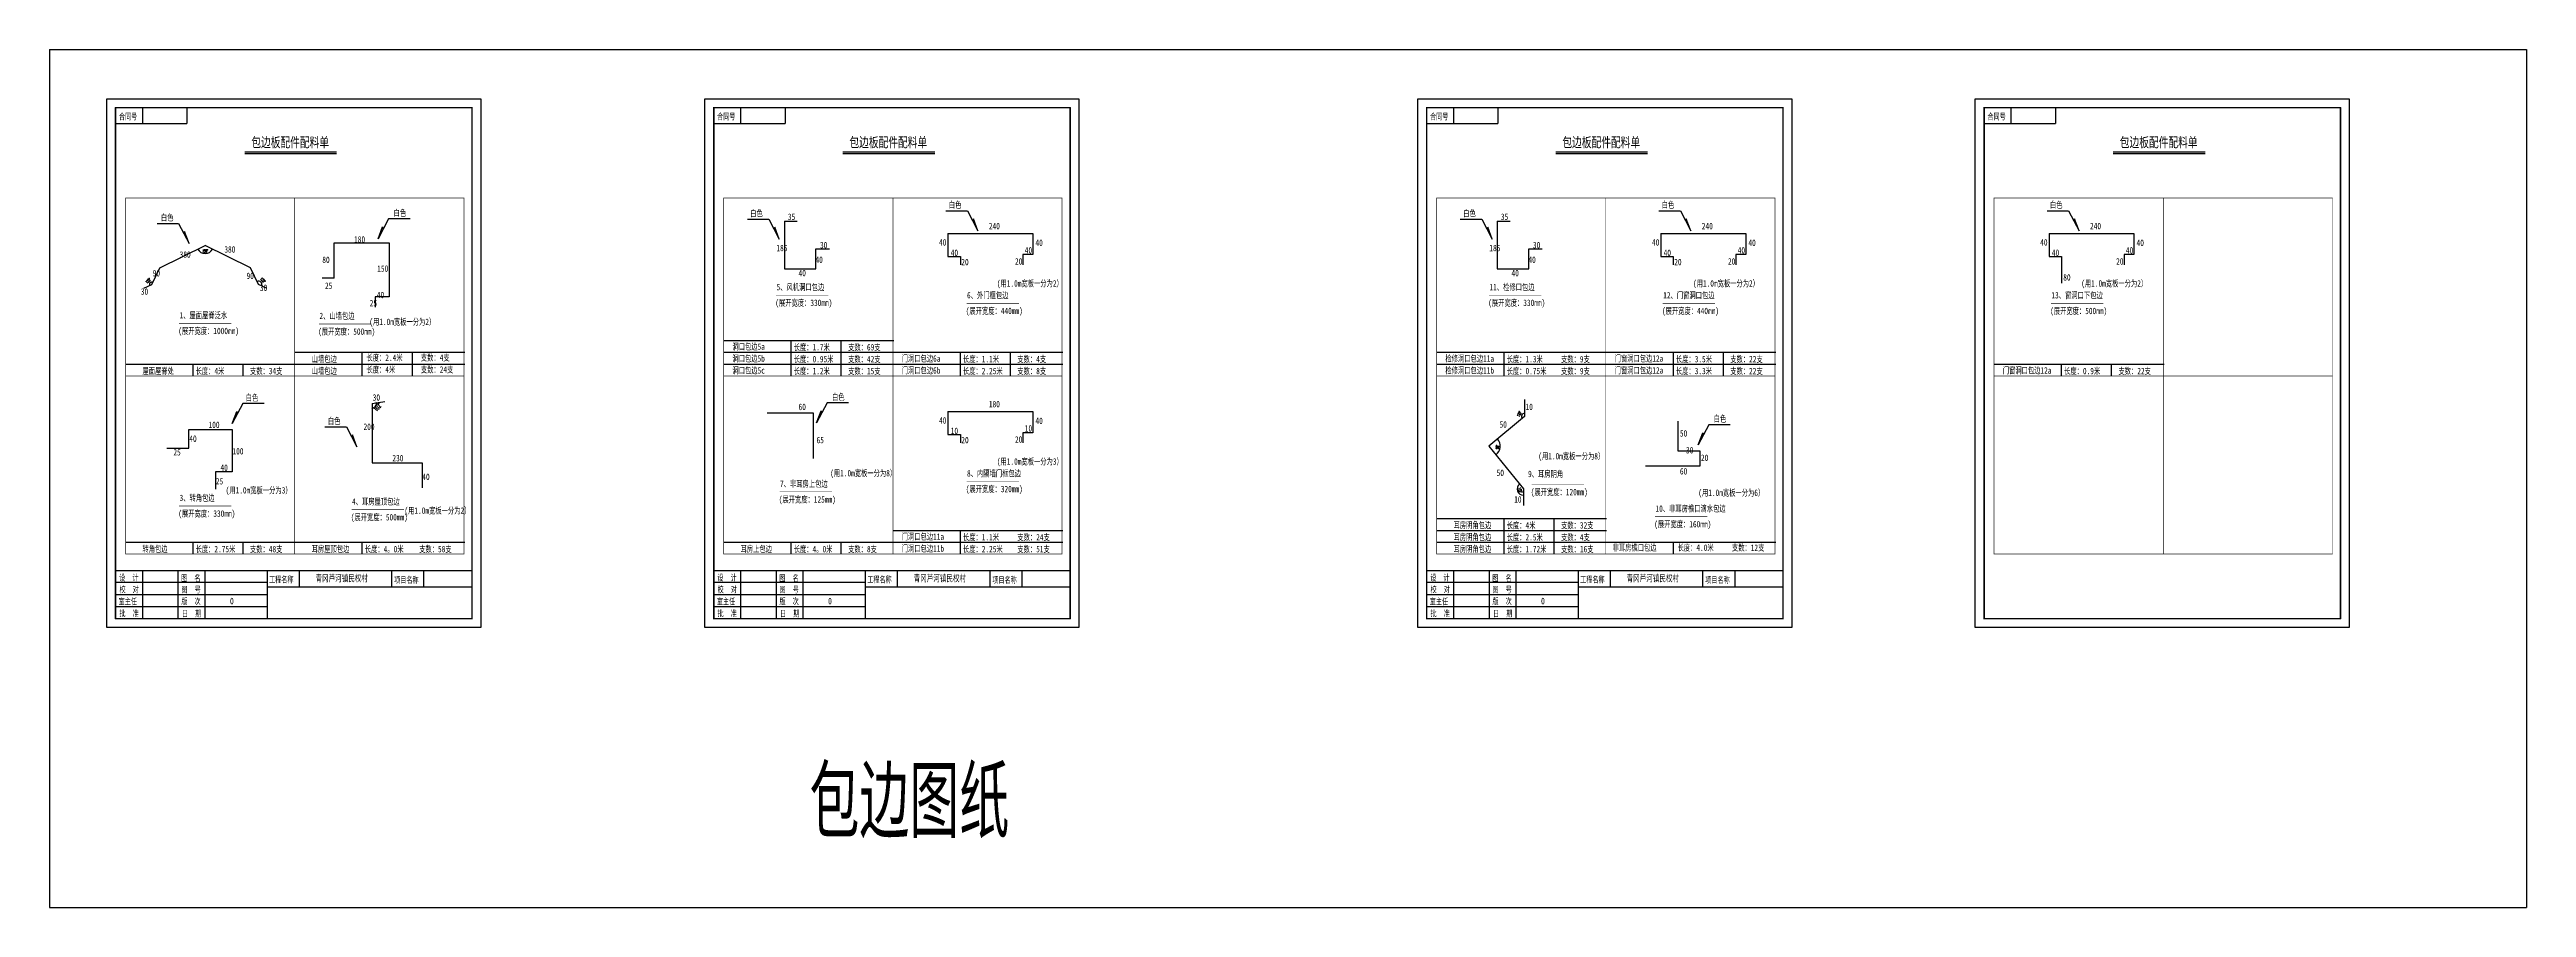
# Model space of a CAD drawing. Extents: x -472275 to 124489, y 67522 to 154054.
# Drawn here: x -125282 to 124489, y 67522 to 154054 of the extents above; entities that cross this region are included whole.
import ezdxf

# ---------------------------------------------------------------- set-up
doc = ezdxf.new("R2010")
doc.units = 0
doc.header["$LTSCALE"] = 1000
doc.header["$MEASUREMENT"] = 0
for name, color, linetype in [('AXIS_TEXT', 7, 'Continuous'), ('PUB_TEXT', 7, 'Continuous'), ('中粗线', 7, 'Continuous'), ('围护', 7, 'Continuous')]:
    doc.layers.add(name, color=color, linetype=linetype)
doc.layers.add('文本', color=3, linetype='Continuous', lineweight=0)
doc.styles.add('_TCH_DIM_T3', font='SIMPLEX.shx', dxfattribs={"width": 0.5, "bigfont": 'GBCBIG.shx'})
doc.styles.add('HDBZ3', font='', dxfattribs={"width": 0.7, "height": 2.5})
doc.styles.add('STYLE1', font='', dxfattribs={"width": 0.7, "height": 2.5})
doc.styles.add('TSSD_Label', font='Tssdeng.shx', dxfattribs={"width": 0.7, "bigfont": 'hztxt.shx'})
doc.styles.get('HDBZ3').set_extended_font_data('FangSong_GB2312')
doc.styles.get('STYLE1').set_extended_font_data('SimSun')

# ---------------------------------------------------------------- blocks, each defined once
blk = doc.blocks.new('_ArchTick')
at = {"color": 0, "linetype": 'ByBlock', "const_width": 0.4}
blk.add_lwpolyline([(-0.5, -0.5), (0.5, 0.5)], dxfattribs=at)

msp = doc.modelspace()

# ---------------------------------------------------------------- linework, layer by layer
at = {"color": 2}
for p, q in [((-125281.9, 154053.7), (-125281.9, 67522.1)), ((-125281.9, 154053.7), (57107.9, 154053.7)), ((57107.9, 154053.7), (124488.8, 154053.7)), ((124488.8, 154053.7), (124488.8, 67522.1)), ((-51183.2, 136734.7), (-51183.2, 131938)), ((-51183.2, 136734.7), (-49877.3, 136734.7)), ((-34690.3, 135491.5), (-34690.3, 133177)), ((-34690.3, 135491.5), (-26131.2, 135491.5)), ((-26131.2, 135491.5), (-26131.2, 133369.8)), ((20709.1, 136734.7), (20709.1, 131938)), ((20709.1, 136734.7), (22015, 136734.7)), ((37202, 135491.5), (37202, 133177)), ((37202, 135491.5), (45761.2, 135491.5)), ((45761.2, 135491.5), (45761.2, 133369.8)), ((76348.3, 135491.5), (76348.3, 133177)), ((76348.3, 135491.5), (84907.5, 135491.5)), ((84907.5, 135491.5), (84907.5, 133369.8)), ((-114147.5, 132031.2), (-109586.8, 134296)), ((-105026, 132031.2), (-109586.8, 134296)), ((-96582.6, 130981.4), (-96582.6, 134561.2)), ((-96582.6, 134561.2), (-91046.5, 134561.2)), ((-91046.5, 134561.2), (-91046.5, 129125.2)), ((-48014.5, 131938), (-48014.5, 133939.8)), ((-48014.5, 133939.8), (-46645.7, 133939.8)), ((-34690.3, 133177), (-33435.4, 133177)), ((-33435.4, 133177), (-33435.4, 132341.2)), ((-26131.2, 133369.8), (-27128.7, 133369.8)), ((-27128.7, 133369.8), (-27128.7, 132341.2)), ((23877.8, 131938), (23877.8, 133939.8)), ((23877.8, 133939.8), (25246.6, 133939.8)), ((37202, 133177), (38456.9, 133177)), ((38456.9, 133177), (38456.9, 132341.2)), ((45761.2, 133369.8), (44763.7, 133369.8)), ((44763.7, 133369.8), (44763.7, 132341.2)), ((76348.3, 133177), (77603.2, 133177)), ((77603.2, 133177), (77603.2, 132341.2)), ((77603.2, 133177), (77603.2, 130498.4)), ((84907.5, 133369.8), (83910, 133369.8)), ((83910, 133369.8), (83910, 132341.2)), ((-115774.5, 129979.5), (-114974.3, 130352.5)), ((-114974.3, 130352.5), (-114147.5, 132031.2)), ((-104199.2, 130352.5), (-105026, 132031.2)), ((-103399.1, 129979.5), (-104199.2, 130352.5)), ((-96582.6, 130981.4), (-97800, 130981.4)), ((-51183.2, 131938), (-48014.5, 131938)), ((20709.1, 131938), (23877.8, 131938)), ((-91046.5, 129125.2), (-92430.6, 129125.2)), ((-92430.6, 129125.2), (-92430.6, 128083.4)), ((-92760.8, 118364.4), (-91474, 118570.4)), ((-92760.8, 118364.4), (-92760.8, 112360)), ((-52912.1, 117417.1), (-48267, 117417.1)), ((-48267, 117417.1), (-48267, 112799.2)), ((-34690.3, 117528.9), (-34690.3, 115214.4)), ((-34690.3, 117528.9), (-26131.2, 117528.9)), ((-26131.2, 117528.9), (-26131.2, 115407.3)), ((23461.7, 118748.3), (23461.7, 117035.1)), ((-111250.8, 113862), (-111250.8, 115723.8)), ((-111250.8, 115723.8), (-106876.3, 115723.8)), ((-106876.3, 115723.8), (-106876.3, 111472.7)), ((-34690.3, 115214.4), (-33435.4, 115214.4)), ((-33435.4, 115214.4), (-33435.4, 114378.6)), ((-26131.2, 115407.3), (-27128.7, 115407.3)), ((-27128.7, 115407.3), (-27128.7, 114378.6)), ((23461.7, 117035.1), (19859.6, 114054.7)), ((38910, 116579), (38910, 113561.7)), ((-113449.4, 113862), (-111250.8, 113862)), ((19859.6, 114054.7), (23354.2, 109729.2)), ((38910, 113561.7), (41131.8, 113561.7)), ((41131.8, 113561.7), (41131.8, 112035.7)), ((-106876.3, 111472.7), (-108557.2, 111472.7)), ((-108557.2, 111472.7), (-108557.2, 109713.1)), ((-92760.8, 112360), (-87715.2, 112360)), ((-87715.2, 112360), (-87715.2, 109848)), ((41131.8, 112035.7), (35667, 112035.7)), ((41131.8, 112035.7), (37563, 112035.7)), ((23354.2, 109729.2), (23354.2, 108056.7)), ((-125281.9, 67522.1), (57107.9, 67522.1)), ((57107.9, 67522.1), (124488.8, 67522.1))]:
    msp.add_line(p, q, dxfattribs=at)
for p, q in [((-115920.8, 148197.1), (-115920.8, 146580.5)), ((-111430.2, 148197.1), (-111430.2, 146580.5)), ((-55604.7, 148197.1), (-55604.7, 146580.5)), ((-51114, 148197.1), (-51114, 146580.5)), ((16287.6, 148197.1), (16287.6, 146580.5)), ((20778.3, 148197.1), (20778.3, 146580.5)), ((72498.4, 148197.1), (72498.4, 146580.5)), ((76989, 148197.1), (76989, 146580.5)), ((-118615.2, 146580.5), (-111430.2, 146580.5)), ((-58299.1, 146580.5), (-51114, 146580.5)), ((13593.2, 146580.5), (20778.3, 146580.5)), ((69804, 146580.5), (76989, 146580.5)), ((-118615.2, 101494.5), (-82690.1, 101494.5)), ((-103347, 100282), (-118615.2, 100282)), ((-115920.8, 101494.5), (-115920.8, 96644.6)), ((-112328.3, 101494.5), (-112328.3, 96644.6)), ((-109633.9, 101494.5), (-109633.9, 96644.6)), ((-103347, 101494.5), (-103347, 96644.6)), ((-100113.8, 101494.5), (-100113.8, 99877.9)), ((-90794.5, 101494.5), (-90794.5, 99877.9)), ((-87561.3, 101494.5), (-87561.3, 99877.9)), ((-58299.1, 101494.5), (-22374, 101494.5)), ((-43030.9, 100282), (-58299.1, 100282)), ((-55604.7, 101494.5), (-55604.7, 96644.6)), ((-52012.2, 101494.5), (-52012.2, 96644.6)), ((-49317.8, 101494.5), (-49317.8, 96644.6)), ((-43030.9, 101494.5), (-43030.9, 96644.6)), ((-39797.6, 101494.5), (-39797.6, 99877.9)), ((-30478.4, 101494.5), (-30478.4, 99877.9)), ((-27245.1, 101494.5), (-27245.1, 99877.9)), ((13593.2, 101494.5), (49518.3, 101494.5)), ((28861.4, 100282), (13593.2, 100282)), ((16287.6, 101494.5), (16287.6, 96644.6)), ((19880.1, 101494.5), (19880.1, 96644.6)), ((22574.5, 101494.5), (22574.5, 96644.6)), ((28861.4, 101494.5), (28861.4, 96644.6)), ((32094.7, 101494.5), (32094.7, 99877.9)), ((41413.9, 101494.5), (41413.9, 99877.9)), ((44647.2, 101494.5), (44647.2, 99877.9)), ((-103347, 99069.5), (-118615.2, 99069.5)), ((-103347, 97857.1), (-118615.2, 97857.1)), ((-103347, 99877.9), (-82690.1, 99877.9)), ((-43030.9, 99069.5), (-58299.1, 99069.5)), ((-43030.9, 97857.1), (-58299.1, 97857.1)), ((-43030.9, 99877.9), (-22374, 99877.9)), ((28861.4, 99069.5), (13593.2, 99069.5)), ((28861.4, 97857.1), (13593.2, 97857.1)), ((28861.4, 99877.9), (49518.3, 99877.9))]:
    msp.add_line(p, q)
for points in [[(-119513.3, 149095.2), (-81792, 149095.2), (-81792, 95746.5), (-119513.3, 95746.5)], [(-59197.2, 149095.2), (-21475.8, 149095.2), (-21475.8, 95746.5), (-59197.2, 95746.5)], [(12695.1, 149095.2), (50416.5, 149095.2), (50416.5, 95746.5), (12695.1, 95746.5)], [(68905.8, 149095.2), (106627.2, 149095.2), (106627.2, 95746.5), (68905.8, 95746.5)]]:
    msp.add_lwpolyline(points, close=True, dxfattribs=at)
at = {"color": 1, "const_width": 143.7}
for points in [[(-118615.2, 148197.1), (-118615.2, 96644.6), (-82690.1, 96644.6), (-82690.1, 148197.1), (-118615.2, 148197.1)], [(-58299.1, 148197.1), (-58299.1, 96644.6), (-22374, 96644.6), (-22374, 148197.1), (-58299.1, 148197.1)], [(13593.2, 148197.1), (13593.2, 96644.6), (49518.3, 96644.6), (49518.3, 148197.1), (13593.2, 148197.1)], [(69804, 148197.1), (69804, 96644.6), (105729.1, 96644.6), (105729.1, 148197.1), (69804, 148197.1)]]:
    msp.add_lwpolyline(points, dxfattribs=at)
at = {"color": 1}
for points in [[(-118615.2, 148197.1), (-82690.1, 148197.1), (-82690.1, 96644.6), (-118615.2, 96644.6)], [(-58299.1, 148197.1), (-22374, 148197.1), (-22374, 96644.6), (-58299.1, 96644.6)], [(13593.2, 148197.1), (49518.3, 148197.1), (49518.3, 96644.6), (13593.2, 96644.6)], [(69804, 148197.1), (105729.1, 148197.1), (105729.1, 96644.6), (69804, 96644.6)]]:
    msp.add_lwpolyline(points, close=True, dxfattribs=at)
at = {"color": 0}
for points in [[(-34891.4, 137795.9), (-32725.4, 137795.8), (-31669.3, 135777.1), (-32125, 136987.5), (-32141.5, 136679.7)], [(37000.9, 137795.9), (39166.9, 137795.8), (40223, 135777.1), (39767.3, 136987.5), (39750.8, 136679.7)], [(76147.2, 137795.9), (78313.3, 137795.8), (79369.3, 135777.1), (78913.6, 136987.5), (78897.1, 136679.7)], [(-114434.8, 136517.4), (-112268.8, 136517.4), (-111212.8, 134498.6), (-111668.5, 135709), (-111684.9, 135401.2)], [(-88927, 136978.6), (-91093, 136978.6), (-92149, 134959.8), (-91693.3, 136170.2), (-91676.9, 135862.4)], [(-54912.8, 136941.8), (-52746.8, 136941.8), (-51690.7, 134923.1), (-52146.4, 136133.5), (-52162.9, 135825.7)], [(16979.5, 136941.8), (19145.5, 136941.8), (20201.6, 134923.1), (19745.9, 136133.5), (19729.4, 135825.7)], [(-103631.8, 118337.6), (-105797.8, 118337.6), (-106853.9, 116318.8), (-106398.2, 117529.2), (-106381.7, 117221.4)], [(-44705.1, 118405.1), (-46871.1, 118405), (-47927.2, 116386.3), (-47471.5, 117596.7), (-47455, 117288.9)], [(-97508.6, 115988.3), (-95342.6, 115988.2), (-94286.5, 113969.5), (-94742.2, 115179.9), (-94758.7, 114872.1)], [(44199, 116217.2), (42033, 116217.1), (40976.9, 114198.4), (41432.6, 115408.8), (41449.1, 115101)]]:
    msp.add_lwpolyline(points, dxfattribs=at)
for points, const_width in [([(-52009.4, 129272.1), (-46740.9, 129272.1)], 50), ([(-32802.1, 128452.4), (-27533.7, 128452.4)], 50), ([(19883, 129272.1), (25151.4, 129272.1)], 50), ([(37400.5, 128452.4), (42669, 128452.4)], 50), ([(76546.9, 128452.4), (81815.3, 128452.4)], 50), ([(-112211.8, 126433.7), (-106943.4, 126433.7)], 50), ([(-98103, 126368.7), (-92834.5, 126368.7)], 50), ([(-32802.1, 110489.9), (-27533.7, 110489.9)], 50), ([(24173.1, 110183.1), (29441.6, 110183.1)], 50), ([(-112211.8, 108014.1), (-106943.4, 108014.1)], 50), ([(-94816.2, 107640.7), (-89547.7, 107640.7)], 50), ([(-51657.5, 109439.3), (-46389, 109439.3)], 50), ([(36622.1, 106939.2), (41890.6, 106939.2)], 50), ([(-118615.2, 101494.5), (-82690.1, 101494.5)], 71.9), ([(-58299.1, 101494.5), (-22374, 101494.5)], 71.9), ([(13593.2, 101494.5), (49518.3, 101494.5)], 71.9)]:
    msp.add_lwpolyline(points, dxfattribs=dict(const_width=const_width))
for centre, radius, start, end in [((-109586.8, 134296), 826.1, 206.408809, 333.591191), ((-114974.3, 130352.5), 239.7, 63.777921, 204.995675), ((-104199.2, 130352.5), 337.2, 335.004325, 116.222079), ((-92760.8, 118364.4), 445.4, 270, 13.61432), ((23461.7, 117035.1), 316, 90, 219.60506), ((19859.6, 114054.7), 1140.1, 308.935135, 39.60506), ((23354.2, 109729.2), 634.1, 128.935135, 270)]:
    msp.add_arc(centre, radius, start, end)
at = {"layer": 'AXIS_TEXT', "const_width": 63.5}
for points in [[(-117619.6, 139085.6), (-117619.1, 103160.5), (-83490.3, 103160.5), (-83490.8, 139085.6)], [(-57303.5, 139085.6), (-57302.9, 103160.5), (-23174.1, 103160.5), (-23174.7, 139085.6)], [(14588.8, 139085.6), (14589.4, 103160.5), (48718.2, 103160.5), (48717.6, 139085.6)], [(70799.6, 139085.6), (70800.1, 103160.5), (104928.9, 103160.5), (104928.4, 139085.6)]]:
    msp.add_lwpolyline(points, close=True, dxfattribs=at)
for points in [[(-100555.2, 139085.6), (-100554.7, 103160.5)], [(-40239.1, 139085.6), (-40238.5, 103160.5)], [(31653.2, 139085.6), (31653.8, 103160.5)], [(87864, 139085.6), (87864.5, 103160.5)], [(-117619.3, 121123.1), (-83490.5, 121123.1)], [(-57303.2, 121123.1), (-23174.4, 121123.1)], [(14589.1, 121123.1), (48717.9, 121123.1)], [(70799.8, 121123.1), (104928.6, 121123.1)], [(-117619.3, 103160.5), (-83490.5, 103160.5)], [(-57303.2, 103160.5), (-23174.4, 103160.5)], [(14589.1, 103160.5), (48717.9, 103160.5)]]:
    msp.add_lwpolyline(points, dxfattribs=at)
at = {"layer": '中粗线'}
for p, q in [((-105596, 143720.8), (-96338.3, 143720.8)), ((-105596, 143565.1), (-96338.3, 143565.1)), ((-45279.8, 143720.8), (-36022.2, 143720.8)), ((-45279.8, 143565.1), (-36022.2, 143565.1)), ((26612.5, 143720.8), (35870.1, 143720.8)), ((26612.5, 143565.1), (35870.1, 143565.1)), ((82823.2, 143720.8), (92080.8, 143720.8)), ((82823.2, 143565.1), (92080.8, 143565.1))]:
    msp.add_line(p, q, dxfattribs=at)
at = {"layer": '围护', "color": 5, "ltscale": 2}
for p, q in [((-100566, 123522.3), (-83408.8, 123522.5)), ((-93778, 123522.4), (-93778, 122322.2)), ((-88729.9, 123522.4), (-88729.9, 122322.2)), ((-57314.2, 124722.2), (-40157.1, 124722.5)), ((-57314.2, 123522), (-40157.1, 123522.3)), ((-50526.2, 124722.3), (-50526.2, 123522.1)), ((-50526.2, 123522.1), (-50526.2, 122321.9)), ((-45478.2, 124722.4), (-45478.2, 123522.2)), ((-45478.2, 123522.2), (-45478.2, 122322)), ((-40249.8, 123522.3), (-23092.7, 123522.5)), ((-40249.8, 123522.1), (-23092.7, 123522.3)), ((-40249.6, 123521.7), (-23092.4, 123521.9)), ((-33461.8, 123522.4), (-33461.8, 122322.2)), ((-33461.8, 123522.2), (-33461.8, 122322)), ((-33461.6, 123521.8), (-33461.6, 122321.6)), ((-28413.8, 123522.4), (-28413.8, 122322.2)), ((14577.8, 123522.1), (31734.9, 123522.3)), ((14578.1, 123521.7), (31735.2, 123521.9)), ((21365.8, 123522.2), (21365.8, 122322)), ((21366.1, 123521.8), (21366.1, 122321.6)), ((31642.5, 123520.7), (48799.6, 123521)), ((38430.5, 123520.8), (38430.5, 122320.6)), ((43478.5, 123520.9), (43478.5, 122320.7)), ((-117630.4, 122321.8), (-100473.2, 122322.1)), ((-110842.4, 122321.9), (-110842.4, 121121.7)), ((-105794.3, 122322), (-105794.3, 121121.8)), ((-100566, 122322.1), (-83408.8, 122322.3)), ((-93778, 122322.2), (-93778, 121122)), ((-88729.9, 122322.2), (-88729.9, 121122.1)), ((-57314.2, 122321.8), (-40157.1, 122322.1)), ((-50526.2, 122321.9), (-50526.2, 121121.7)), ((-45478.2, 122322), (-45478.2, 121121.8)), ((-40249.8, 122322.5), (-23092.7, 122322.7)), ((-40249.8, 122322.1), (-23092.7, 122322.3)), ((-40249.6, 122322.1), (-23092.4, 122322.3)), ((-33461.8, 122322.6), (-33461.8, 121122.4)), ((-33461.8, 122322.2), (-33461.8, 121122)), ((-33461.6, 122322.2), (-33461.6, 121122)), ((-28413.8, 122322.2), (-28413.8, 121122)), ((14577.8, 122322.5), (31734.9, 122322.7)), ((14578.1, 122322.1), (31735.2, 122322.3)), ((21365.8, 122322.6), (21365.8, 121122.4)), ((21366.1, 122322.2), (21366.1, 121122)), ((31642.5, 122321.8), (48799.6, 122322.1)), ((38430.5, 122321.9), (38430.5, 121121.7)), ((43478.5, 122322), (43478.5, 121121.8)), ((70788.8, 122321.8), (87945.9, 122322.1)), ((77576.8, 122321.9), (77576.8, 121121.7)), ((82624.9, 122322), (82624.9, 121121.8)), ((-40249.8, 105559.5), (-23092.7, 105559.8)), ((-40249.6, 105559.1), (-23092.4, 105559.4)), ((-33461.8, 105559.6), (-33461.8, 104359.4)), ((-33461.6, 105559.2), (-33461.6, 104359)), ((14578.3, 106759), (31735.5, 106759.2)), ((14578.3, 105559.5), (31735.5, 105559.7)), ((21366.3, 106759.1), (21366.3, 105558.9)), ((21366.3, 105559.6), (21366.3, 104359.4)), ((26414.4, 106759.2), (26414.4, 105559)), ((26414.4, 105559.6), (26414.4, 104359.4)), ((-117630.1, 104359.9), (-100473, 104360.2)), ((-110842.1, 104360), (-110842.1, 103159.8)), ((-105794, 104360.1), (-105794, 103159.9)), ((-100566, 104359.9), (-83408.8, 104360.2)), ((-93778, 104360), (-93778, 103159.8)), ((-57314, 104359.9), (-40156.8, 104360.2)), ((-50526, 104360), (-50526, 103159.8)), ((-45477.9, 104360.1), (-45477.9, 103159.9)), ((-40249.8, 104359.9), (-23092.7, 104360.2)), ((-40249.6, 104359.5), (-23092.4, 104359.8)), ((-33461.8, 104360), (-33461.8, 103159.8)), ((-33461.6, 104359.6), (-33461.6, 103159.4)), ((14578.3, 104359.9), (31735.5, 104360.2)), ((21366.3, 104360), (21366.3, 103159.8)), ((26414.4, 104360.1), (26414.4, 103159.9)), ((31642.5, 104359.9), (48799.6, 104360.2)), ((38430.5, 104360), (38430.5, 103159.8))]:
    msp.add_line(p, q, dxfattribs=at)

# ---------------------------------------------------------------- block references
at = {"yscale": 100, "zscale": 100}
for p, xscale, rotation in [((-110326.7, 133928.6), 99.99999999999716, 116.4088089181512), ((-108846.9, 133928.6), 99.99999999999716, 63.59119108184882), ((-115191.6, 130251.2), 99.999999999999, 294.9956754857343), ((-114868.4, 130567.6), 99.99999999999223, 333.7779212280317), ((-104348.2, 130655), 99.99999999999223, 206.2220787719683), ((-103893.6, 130210), 99.999999999999, 245.0043245142657), ((-92760.8, 117919.1), 100, 180), ((-92327.9, 118469.3), 99.99999999999325, 103.6143203278769), ((23218.2, 116833.7), 100.0000000000058, 309.6050603726329), ((-88134.1, 112360), 100, 90), ((20576.1, 113167.9), 99.99999999999245, 218.9351351957119), ((20738, 114781.5), 100.0000000000058, 129.6050603726329), ((22955.8, 110222.4), 99.99999999999245, 38.93513519571187)]:
    msp.add_blockref('_ArchTick', p, dxfattribs=dict(at, xscale=xscale, rotation=rotation))
at = {"xscale": 100, "yscale": 100, "zscale": 100}
for p in [(23461.7, 117351.1), (23354.2, 109095.1)]:
    msp.add_blockref('_ArchTick', p, dxfattribs=at)

# ---------------------------------------------------------------- texts
at = {"style": 'HDBZ3', "width": 0.7}
for s, p in [('合同号', (-118281.3, 146985.9)), ('合同号', (-57965.2, 146985.9)), ('合同号', (13927.1, 146985.9)), ('合同号', (70137.8, 146985.9)), (' 校  对', (-118591.2, 99287.1)), ('设  计', (-118255.5, 100470.2)), ('图  名', (-112008.5, 100425.1)), ('图  号', (-111992, 99260.5)), ('工程名称', (-103143.2, 100286.7)), ('项目名称', (-90529.2, 100242.8)), (' 校  对', (-58275, 99287.1)), ('设  计', (-57939.4, 100470.2)), ('图  名', (-51692.4, 100425.1)), ('图  号', (-51675.8, 99260.5)), ('工程名称', (-42827, 100286.7)), ('项目名称', (-30213.1, 100242.8)), (' 校  对', (13617.3, 99287.1)), ('设  计', (13953, 100470.2)), ('图  名', (20200, 100425.1)), ('图  号', (20216.5, 99260.5)), ('工程名称', (29065.3, 100286.7)), ('项目名称', (41679.2, 100242.8)), ('  批  准', (-118955.6, 96881)), ('室主任', (-118309, 98079.9)), ('版  次', (-111992, 98091.8)), ('  日  期', (-112649.7, 96862.2)), ('  批  准', (-58639.4, 96881)), ('室主任', (-57992.9, 98079.9)), ('版  次', (-51675.8, 98091.8)), ('  日  期', (-52333.6, 96862.2)), ('  批  准', (13252.9, 96881)), ('室主任', (13899.4, 98079.9)), ('版  次', (20216.5, 98091.8)), ('  日  期', (19558.7, 96862.2))]:
    msp.add_text(s, height=628.55, dxfattribs=at).set_placement(p)
at = {"color": 6, "style": 'HDBZ3', "width": 0.7}
for s, p in [('青冈芦河镇民权村', (-98460, 100386.5)), ('青冈芦河镇民权村', (-38143.8, 100386.5)), ('青冈芦河镇民权村', (33748.5, 100386.5)), ('0', (-107088.8, 98091.8)), ('0', (-46772.6, 98091.8)), ('0', (25119.7, 98091.8))]:
    msp.add_text(s, height=673.6, dxfattribs=at).set_placement(p)
at = {"color": 7, "insert": (-109586.8, 133744.9), "char_height": 297.5, "attachment_point": 5, "style": '_TCH_DIM_T3'}
msp.add_mtext('\\A1;156°', dxfattribs=at)
at = {"color": 7, "attachment_point": 5, "style": '_TCH_DIM_T3'}
for s, insert, char_height, rotation in [('\\A1;125°', (-115334.4, 130720.3), 297.5, 44.386798), ('\\A1;125°', (-103771, 130790), 297.5, 315.613202), ('\\A1;102°', (-92195.9, 118002.3), 476, 51.80716), ('\\A1;125°', (22926.9, 117286.7), 297.5, 64.80253), ('\\A1;90°', (20720.4, 113968.3), 297.5, 84.270098), ('\\A1;125°', (23015.7, 109609.5), 297.5, 289.467568)]:
    msp.add_mtext(s, dxfattribs=dict(at, insert=insert, char_height=char_height, rotation=rotation))
at = {"layer": 'PUB_TEXT', "style": 'TSSD_Label', "width": 0.7}
msp.add_text('包边图纸', height=7200, dxfattribs=at).set_placement((-48663, 74515.7, 0))
at = {"layer": '文本', "color": 0, "style": 'STYLE1', "width": 0.7}
for s, height, rotation, p in [('包边板配件配料单', 1000, 359.997244, (-104937.8, 144199.8)), ('包边板配件配料单', 1000, 359.997244, (-44621.6, 144199.8)), ('包边板配件配料单', 1000, 359.997244, (27270.7, 144199.8)), ('包边板配件配料单', 1000, 359.997244, (83481.4, 144199.8)), ('白色', 650, 0.002756, (-114058.8, 136792)), ('白色', 650, 359.997244, (-90599.8, 137253.3)), ('白色', 650, 0.002756, (-54625.2, 137216.5)), ('白色', 650, 0.002756, (-34603.8, 138070.5)), ('白色', 650, 0.002756, (17267.1, 137216.5)), ('白色', 650, 0.002756, (37288.5, 138070.5)), ('白色', 650, 0.002756, (76434.9, 138070.5)), ('5、风机洞口包边', 646.65, 359.997244, (-51969.5, 129768.8)), ('(用1.0m宽板一分为2）', 646.652, 359.997244, (-29757.7, 130141.5)), ('11、检修口包边', 646.65, 359.997244, (19922.8, 129768.8)), ('(用1.0m宽板一分为2）', 646.652, 359.997244, (40445, 130141.5)), ('(用1.0m宽板一分为2）', 646.652, 359.997244, (79591.3, 130141.5)), ('1、屋面屋脊泛水', 646.65, 359.997244, (-112171.9, 126930.4)), ('2、山墙包边', 646.65, 359.997244, (-98063.1, 126865.4)), ('(展开宽度：330mm)', 646.652, 359.997244, (-52099.3, 128188.4)), ('(展开宽度：440mm)', 646.652, 359.997244, (-32892, 127368.7)), ('6、外门框包边', 646.65, 359.997244, (-32762.2, 128949.1)), ('(展开宽度：330mm)', 646.652, 359.997244, (19793, 128188.4)), ('(展开宽度：440mm)', 646.652, 359.997244, (37310.6, 127368.7)), ('12、门窗洞口包边', 646.65, 359.997244, (37440.4, 128949.1)), ('(展开宽度：500mm)', 646.652, 359.997244, (76457, 127368.7)), ('13、窗洞口下包边', 646.65, 359.997244, (76586.8, 128949.1)), ('(展开宽度：1000mm)', 646.652, 359.997244, (-112301.7, 125350)), ('(展开宽度：500mm)', 646.652, 359.997244, (-98192.9, 125285)), ('(用1.0m宽板一分为2）', 646.652, 359.997244, (-93037.3, 126266.6)), ('山墙包边', 646.65, 359.997244, (-98848.8, 122522.8)), ('长度：2.4米', 646.65, 359.997244, (-93325.2, 122653.9)), ('支数：4支', 646.65, 359.997244, (-87839.7, 122653.9)), ('洞口包边5a', 646.65, 359.997244, (-56420.4, 123769.9)), ('洞口包边5b', 646.65, 359.997244, (-56420.4, 122569.7)), ('长度：1.7米', 646.65, 359.997244, (-50240.2, 123705.9)), ('长度：0.95米', 646.65, 359.997244, (-50240.2, 122505.7)), ('支数：69支', 646.65, 359.997244, (-44754.7, 123705.9)), ('支数：42支', 646.65, 359.997244, (-44754.7, 122505.7)), ('门洞口包边6a', 646.65, 359.997244, (-39355.8, 122569.7)), ('长度：1.1米', 646.65, 359.997244, (-33175.6, 122505.7)), ('支数：4支', 646.65, 359.997244, (-27690.1, 122505.7)), ('检修洞口包边11a', 646.65, 359.997244, (15471.9, 122569.1)), ('长度：1.3米', 646.65, 359.997244, (21652.1, 122505)), ('支数：9支', 646.65, 359.997244, (27137.6, 122505)), ('门窗洞口包边12a', 646.65, 359.997244, (32536.3, 122568.4)), ('长度：3.5米', 646.65, 359.997244, (38716.5, 122504.4)), ('支数：22支', 646.65, 359.997244, (44202, 122504.4)), ('屋面屋脊处', 646.65, 359.997244, (-115913.2, 121322.6)), ('长度：4米', 646.65, 359.997244, (-110556.4, 121305.5)), ('支数：34支', 646.65, 359.997244, (-105070.9, 121305.5)), ('山墙包边', 646.65, 359.997244, (-98848.8, 121322.6)), ('长度：4米', 646.65, 359.997244, (-93325.2, 121453.8)), ('支数：24支', 646.65, 359.997244, (-87839.7, 121453.8)), ('洞口包边5c', 646.65, 359.997244, (-56420.5, 121369.6)), ('长度：1.2米', 646.65, 359.997244, (-50240.2, 121305.5)), ('支数：15支', 646.65, 359.997244, (-44754.7, 121305.5)), ('门洞口包边6b', 646.65, 359.997244, (-39355.8, 121369.6)), ('长度：2.25米', 646.65, 359.997244, (-33175.6, 121305.5)), ('支数：8支', 646.65, 359.997244, (-27690.1, 121305.5)), ('检修洞口包边11b', 646.65, 359.997244, (15471.9, 121369.6)), ('长度：0.75米', 646.65, 359.997244, (21652.1, 121305.5)), ('支数：9支', 646.65, 359.997244, (27137.6, 121305.5)), ('门窗洞口包边12a', 646.65, 359.997244, (32536.3, 121369.6)), ('长度：3.3米', 646.65, 359.997244, (38716.5, 121305.5)), ('支数：22支', 646.65, 359.997244, (44202, 121305.5)), ('门窗洞口包边12a', 646.65, 359.997244, (71682.6, 121369.6)), ('长度：0.9米', 646.65, 359.997244, (77862.8, 121305.5)), ('支数：22支', 646.65, 359.997244, (83348.3, 121305.5)), ('白色', 650, 0.002756, (-105510.2, 118612.2)), ('白色', 650, 359.997244, (-46378, 118679.8)), ('白色', 650, 0.002756, (-97221, 116262.9)), ('白色', 650, 359.997244, (42526.1, 116491.9)), ('(用1.0m宽板一分为3）', 646.652, 359.997244, (-29757.7, 112179)), ('(用1.0m宽板一分为8）', 646.652, 359.997244, (24840, 112719.1)), ('(用1.0m宽板一分为3）', 646.652, 359.997244, (-107521.1, 109276.5)), ('7、非耳房上包边', 646.65, 359.997244, (-51617.6, 109936)), ('(用1.0m宽板一分为8）', 646.652, 359.997244, (-46562.3, 111003.5)), ('(展开宽度：320mm)', 646.652, 359.997244, (-32892, 109406.2)), ('8、内隔墙门框包边', 646.65, 359.997244, (-32762.2, 110986.6)), ('9、耳房阴角', 646.65, 359.997244, (23810.9, 110927)), ('(展开宽度：330mm)', 646.652, 359.997244, (-112301.7, 106930.4)), ('3、转角包边', 646.65, 359.997244, (-112171.9, 108510.8)), ('4、耳房屋顶包边', 646.65, 359.997244, (-94776.3, 108137.4)), ('(用1.0m宽板一分为2）', 646.652, 359.997244, (-89493.4, 107229.1)), ('(展开宽度：125mm)', 646.652, 359.997244, (-51747.4, 108355.6)), ('(展开宽度：120mm)', 646.652, 359.997244, (24083.2, 109099.4)), ('10、非耳房檐口滴水包边', 646.652, 359.997244, (36662, 107435.9)), ('(用1.0m宽板一分为6）', 646.652, 359.997244, (40976.5, 109030)), ('(展开宽度：500mm)', 646.652, 359.997244, (-94906.1, 106557.1)), ('门洞口包边11a', 646.65, 359.997244, (-39355.8, 104607.2)), ('长度：1.1米', 646.65, 359.997244, (-33175.6, 104543.2)), ('支数：24支', 646.65, 359.997244, (-27690.1, 104543.2)), ('耳房阴角包边', 646.65, 359.997244, (16295.5, 105759.1)), ('耳房阴角包边', 646.65, 359.997244, (16295.5, 104559.6)), ('长度：4米', 646.65, 359.997244, (21652.3, 105742)), ('长度：2.5米', 646.65, 359.997244, (21652.3, 104542.5)), ('支数：32支', 646.65, 359.997244, (27137.8, 105742)), ('支数：4支', 646.65, 359.997244, (27137.8, 104542.5)), ('(展开宽度：160mm)', 646.652, 359.997244, (36532.2, 105855.5)), ('转角包边', 646.65, 359.997244, (-115913, 103360)), ('长度：2.75米', 646.65, 359.997244, (-110556.1, 103343)), ('支数：48支', 646.65, 359.997244, (-105070.6, 103343)), ('耳房屋顶包边', 646.65, 359.997244, (-98848.6, 103360)), ('长度：4。0米', 646.65, 359.997244, (-93491.7, 103343)), ('支数：58支', 646.65, 359.997244, (-88006.2, 103343)), ('耳房上包边', 646.65, 359.997244, (-55596.8, 103360)), ('长度：4。0米', 646.65, 359.997244, (-50240, 103343)), ('支数：8支', 646.65, 359.997244, (-44754.5, 103343)), ('门洞口包边11b', 646.65, 359.997244, (-39355.8, 103407)), ('长度：2.25米', 646.65, 359.997244, (-33175.6, 103343)), ('支数：51支', 646.65, 359.997244, (-27690.1, 103343)), ('耳房阴角包边', 646.65, 359.997244, (16295.5, 103360)), ('长度：1.72米', 646.65, 359.997244, (21652.3, 103343)), ('支数：16支', 646.65, 359.997244, (27137.8, 103343)), ('非耳房檐口包边', 646.65, 359.997244, (32336.1, 103492)), ('长度：4.0米', 646.65, 359.997244, (38883.5, 103491.2)), ('支数：12支', 646.65, 359.997244, (44369, 103491.2))]:
    msp.add_text(s, height=height, rotation=rotation, dxfattribs=at).set_placement(p)
at = {"layer": '文本', "color": 6, "style": 'STYLE1', "width": 0.7}
for s, p in [('35', (-50818.7, 136858.5)), ('35', (21073.6, 136858.5)), ('180', (-94572.3, 134572.1)), ('40', (-35582.2, 134282.1)), ('240', (-30559.9, 135924.2)), ('40', (-25864.6, 134241.3)), ('40', (36310.1, 134282.1)), ('240', (41332.4, 135924.2)), ('40', (46027.7, 134241.3)), ('40', (75456.4, 134282.1)), ('240', (80478.7, 135924.2)), ('40', (85174, 134241.3)), ('380', (-112166.7, 133045.5)), ('380', (-107654.2, 133568.2)), ('80', (-97776.5, 132526.5)), ('185', (-51984.5, 133710.6)), ('40', (-48046.9, 132531.7)), ('30', (-47589, 134003.5)), ('40', (-34408.3, 133230)), ('20', (-33340.2, 132299.7)), ('20', (-27924.4, 132360.7)), ('40', (-26943.1, 133482.4)), ('185', (19907.8, 133710.6)), ('40', (23845.4, 132531.7)), ('30', (24303.3, 134003.5)), ('40', (37484, 133230)), ('20', (38552.1, 132299.7)), ('20', (43967.9, 132360.7)), ('40', (44949.2, 133482.4)), ('40', (76630.4, 133230)), ('20', (83114.2, 132360.7)), ('40', (84095.5, 133482.4)), ('30', (-116081.1, 129319.5)), ('90', (-114882.3, 131169.8)), ('90', (-105421.7, 130900.4)), ('30', (-104067.6, 129701.4)), ('25', (-97505.6, 129911.2)), ('150', (-92240.4, 131636.3)), ('40', (-49749.7, 131185)), ('40', (22142.7, 131185)), ('80', (77780.7, 130750.9)), ('25', (-92993.7, 128156.2)), ('40', (-92274.2, 128976.5)), ('30', (-92695.6, 118635.5)), ('60', (-49749.7, 117689.1)), ('180', (-30559.9, 117961.6)), ('10', (23553.8, 117692.1)), ('40', (-111187.1, 114484.5)), ('100', (-109248.6, 115876.1)), ('200', (-93618.4, 115689.2)), ('65', (-47932, 114339.9)), ('40', (-35582.2, 116319.6)), ('10', (-34408.3, 115267.4)), ('20', (-33340.2, 114337.1)), ('20', (-27924.4, 114398.2)), ('10', (-26943.1, 115519.9)), ('40', (-25864.6, 116278.7)), ('50', (20932.8, 115912.9)), ('50', (39125.6, 115015)), ('25', (-112789.8, 113109.8)), ('100', (-106831.6, 113212)), ('230', (-90706.3, 112515.5)), ('30', (39744.5, 113316.5)), ('20', (41246.4, 112555.7)), ('25', (-108513.7, 110186.1)), ('40', (-108041.9, 111560.8)), ('40', (-87693.6, 110637.2)), ('50', (20643.8, 111034.4)), ('60', (39125.6, 111191)), ('10', (22414.4, 108353))]:
    msp.add_text(s, height=650, rotation=359.997244, dxfattribs=at).set_placement(p)

doc.saveas('drawing.dxf')
